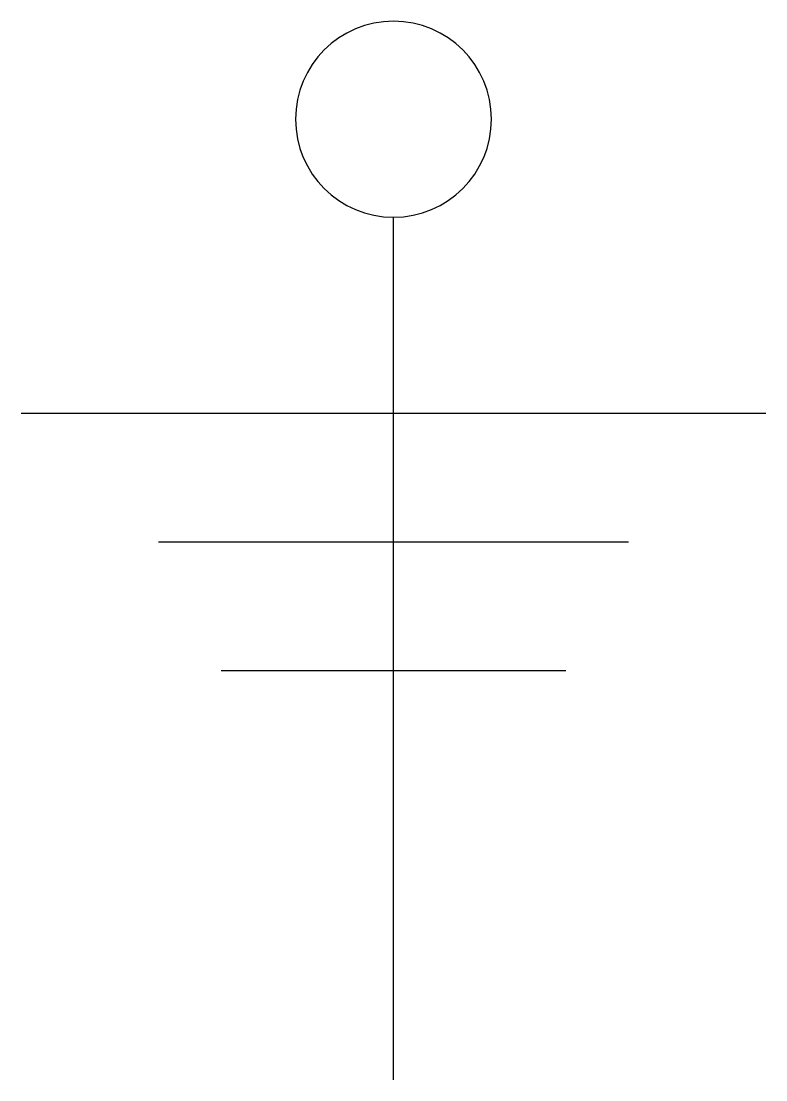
# Model space of a CAD drawing. Extents: x -0.95 to 0.95, y 0 to 2.7.
import ezdxf

# ---------------------------------------------------------------- set-up
doc = ezdxf.new("R2010")
doc.units = 0

msp = doc.modelspace()

# ---------------------------------------------------------------- linework, layer by layer
for p, q in [((0, 1.7), (0, 2.2)), ((-0.95, 1.7), (0.95, 1.7)), ((0, 0), (0, 1.7)), ((-0.6, 1.372), (0.6, 1.372)), ((-0.44, 1.044), (0.44, 1.044))]:
    msp.add_line(p, q)
for start, end in [(0, 180), (180, 0)]:
    msp.add_arc((0, 2.45), 0.25, start, end)

doc.saveas('drawing.dxf')
